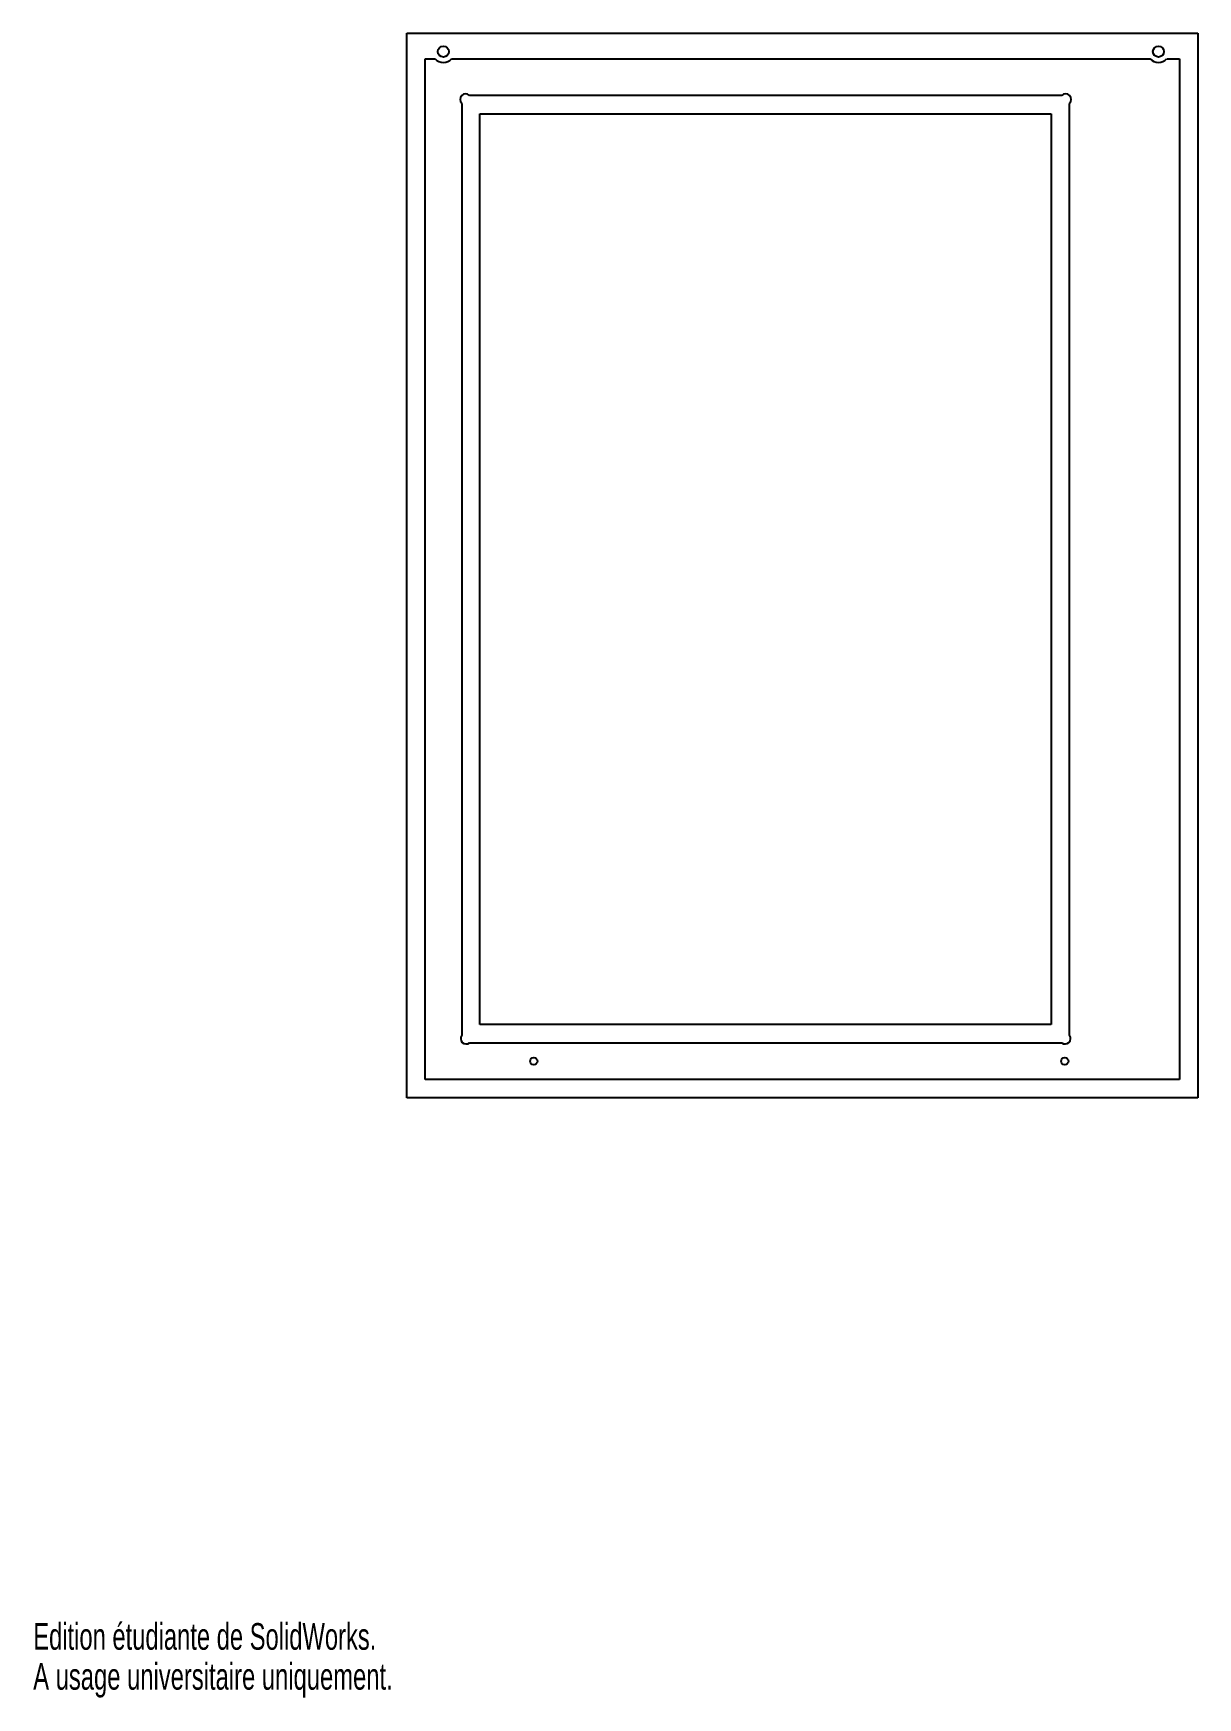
# Model space of a CAD drawing. Extents: x 0 to 159, y 0 to 227.
import ezdxf
from ezdxf.enums import TextEntityAlignment as Align

# ---------------------------------------------------------------- set-up
doc = ezdxf.new("R2010")
doc.units = 0
doc.layers.get('0').update_dxf_attribs({"linetype": 'CONTINUOUS'})

msp = doc.modelspace()

# ---------------------------------------------------------------- linework, layer by layer
at = {"color": 7, "linetype": 'CONTINUOUS'}
for p, q in [((51, 81.86), (51, 227.14)), ((51, 227.14), (159, 227.14)), ((159, 227.14), (159, 81.86)), ((53.5, 223.64), (54.88, 223.64)), ((53.5, 84.36), (53.5, 223.64)), ((57.12, 223.64), (152.52, 223.64)), ((154.76, 223.64), (156.5, 223.64)), ((156.5, 223.64), (156.5, 84.36)), ((140.44, 218.64), (59.56, 218.64)), ((58.5, 217.57), (58.5, 90.4)), ((61, 91.86), (61, 216.14)), ((61, 216.14), (139, 216.14)), ((139, 216.14), (139, 91.86)), ((141.5, 90.4), (141.5, 217.57)), ((139, 91.86), (61, 91.86)), ((59.56, 89.36), (140.44, 89.36)), ((156.5, 84.36), (53.5, 84.36)), ((159, 81.86), (51, 81.86))]:
    msp.add_line(p, q, dxfattribs=at)
for centre, radius in [((56, 224.64), 0.75), ((153.64, 224.64), 0.75), ((68.34, 86.86), 0.5), ((140.84, 86.86), 0.5)]:
    msp.add_circle(centre, radius, dxfattribs=at)
for centre, radius, start, end in [((56, 224.64), 1.5, 221.8103, 318.1897), ((153.64, 224.64), 1.5, 221.8103, 318.1897), ((59.03, 218.11), 0.75, 45, 225), ((140.97, 218.11), 0.75, 315, 135), ((59.11, 89.96), 0.75, 144.024, 307.2253), ((140.89, 89.96), 0.75, 232.7747, 35.976)]:
    msp.add_arc(centre, radius, start, end, dxfattribs=at)

# ---------------------------------------------------------------- texts
for s, width, p in [('Edition étudiante de SolidWorks.', 0.667188, (0, 5.45)), ('A usage universitaire uniquement.', 0.668182, (0, 0))]:
    msp.add_text(s, height=3.633, dxfattribs=dict(at, width=width)).set_placement(p, align=Align.BOTTOM_LEFT)

doc.saveas('drawing.dxf')
